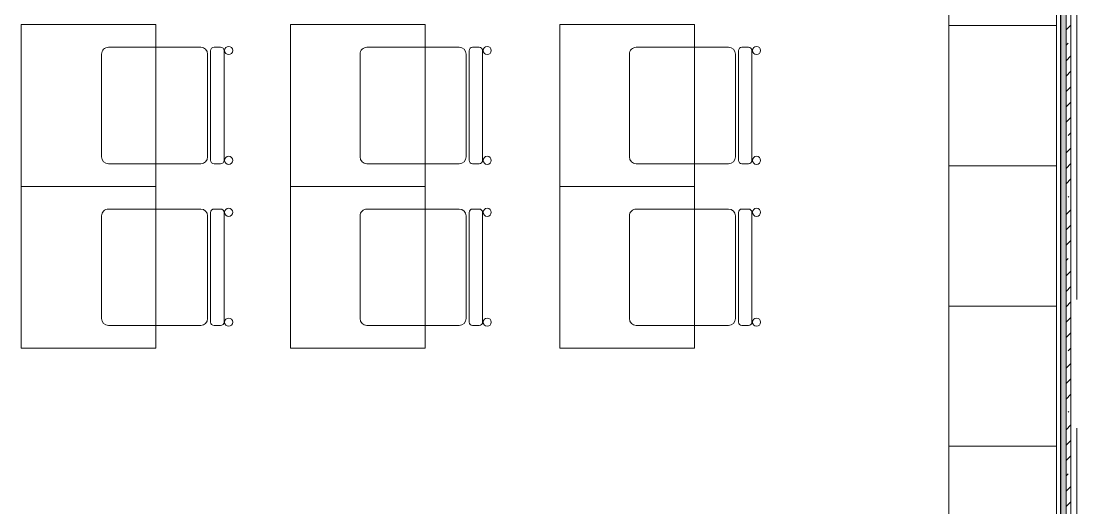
# Model space of a CAD drawing. Header units: millimetres. Extents: x -4185 to 186529, y -8553 to 29097.
# Drawn here: x 34390 to 38310, y 4108 to 5913 of the extents above; entities that cross this region are included whole.
import ezdxf

# ---------------------------------------------------------------- set-up
doc = ezdxf.new("R2010")
doc.units = ezdxf.units.MM
doc.linetypes.add('Осевая', pattern=[3175, 635, -476.25, 1587.5, -476.25])
for name, color, linetype, lineweight in [('A-DETL-GENF', 7, 'Continuous', 9), ('A-WALL', 7, 'Continuous', 9), ('I-WALL', 7, 'Continuous', 9), ('Оси-2', 7, 'Осевая', 9)]:
    doc.layers.add(name, color=color, linetype=linetype, lineweight=lineweight)
for name, color, linetype, lineweight, true_color in [('A-WALL-1', 7, 'Continuous', 9, 0x3c3c3c), ('A-WALL-FNSH-1', 7, 'Continuous', 9, 0x3c3c3c), ('I-FURN-1', 7, 'Continuous', 9, 0xf0f0f0)]:
    doc.layers.add(name, color=color, linetype=linetype, lineweight=lineweight, true_color=true_color)

# ---------------------------------------------------------------- blocks, each defined once
blk = doc.blocks.new('Стол базовый прямоугольный - 1_7а-25476368-План размещения напольных электротехнических лючков и розеток 1 этажа в осях 1-12')
at = {"layer": 'I-FURN-1'}
for p, q in [((250, 300), (-250, 300)), ((-250, 300), (-250, -300)), ((250, -300), (250, 300)), ((-250, -300), (250, -300))]:
    blk.add_line(p, q, dxfattribs=at)
blk = doc.blocks.new('Стул Breuer - 1_9а-V98-План размещения напольных электротехнических лючков и розеток 1 этажа в осях 1-12')
at = {"layer": 'I-FURN-1'}
for p, q in [((190.5, 241.3), (-190.5, 241.3)), ((-215.9, 215.9), (-215.9, 40)), ((215.9, 40), (215.9, 215.9)), ((-215.9, 40), (-215.9, -127)), ((215.9, -127), (215.9, 40)), ((-190.5, -152.4), (190.5, -152.4)), ((-215.9, -176.2), (-215.9, -200.8)), ((203.2, -163.5), (-203.2, -163.5)), ((215.9, -200.8), (215.9, -176.2)), ((-203.2, -213.5), (203.2, -213.5))]:
    blk.add_line(p, q, dxfattribs=at)
for centre, radius, start, end in [((-190.5, 215.9), 25.4, 90, 180), ((190.5, 215.9), 25.4, 0, 90), ((-190.5, -127), 25.4, 180, 270), ((190.5, -127), 25.4, 270, 360), ((-203.2, -176.2), 12.7, 90, 180), ((203.2, -176.2), 12.7, 360, 90), ((-203.5, -230.6), 15.1, 360, 180), ((-203.5, -230.6), 15.1, 180, 360), ((-203.2, -200.8), 12.7, 180, 270), ((203.7, -230.6), 15.1, 360, 180), ((203.7, -230.6), 15.1, 180, 360), ((203.2, -200.8), 12.7, 270, 360)]:
    blk.add_arc(centre, radius, start, end, dxfattribs=at)
blk = doc.blocks.new('Стул Breuer - 1_9а-25403171-План размещения напольных электротехнических лючков и розеток 1 этажа в осях 1-12')
at = {"layer": 'I-FURN-1'}
for p, q in [((190.5, 241.3), (-190.5, 241.3)), ((-215.9, 215.9), (-215.9, 0)), ((215.9, 0), (215.9, 215.9)), ((-215.9, 0), (-215.9, -127)), ((215.9, -127), (215.9, 0)), ((-190.5, -152.4), (190.5, -152.4)), ((-215.9, -176.2), (-215.9, -200.8)), ((203.2, -163.5), (-203.2, -163.5)), ((215.9, -200.8), (215.9, -176.2)), ((-203.2, -213.5), (203.2, -213.5))]:
    blk.add_line(p, q, dxfattribs=at)
for centre, radius, start, end in [((-190.5, 215.9), 25.4, 90, 180), ((190.5, 215.9), 25.4, 0, 90), ((-190.5, -127), 25.4, 180, 270), ((190.5, -127), 25.4, 270, 360), ((-203.2, -176.2), 12.7, 90, 180), ((203.2, -176.2), 12.7, 360, 90), ((-203.5, -230.6), 15.1, 360, 180), ((-203.5, -230.6), 15.1, 180, 360), ((-203.2, -200.8), 12.7, 180, 270), ((203.7, -230.6), 15.1, 360, 180), ((203.7, -230.6), 15.1, 180, 360), ((203.2, -200.8), 12.7, 270, 360)]:
    blk.add_arc(centre, radius, start, end, dxfattribs=at)
blk = doc.blocks.new('шкаф 1_112 - шкаф 1_112-V137-План размещения напольных электротехнических лючков и розеток 1 этажа в осях 1-12')
at = {"layer": 'I-FURN-1'}
for p, q in [((-400, 6070), (-400, 1073.8)), ((-400, 6070), (-400, 5375)), ((-400, 5375), (-400, 6070)), ((0, 0), (0, 6070)), ((0, 5375), (0, 6070)), ((0, 6070), (0, 5375)), ((-400, 5375), (0, 5375)), ((0, 5375), (-400, 5375)), ((-400, 5375), (-400, 4855)), ((-400, 4855), (-400, 5375)), ((-400, 5375), (0, 5375)), ((-400, 5375), (0, 5375)), ((0, 5375), (-400, 5375)), ((0, 4855), (0, 5375)), ((0, 5375), (0, 4855)), ((-400, 4855), (0, 4855)), ((-400, 4855), (0, 4855)), ((0, 4855), (-400, 4855)), ((0, 4855), (-400, 4855)), ((-400, 4855), (-400, 4335)), ((-400, 4335), (-400, 4855)), ((-400, 4855), (0, 4855)), ((0, 4335), (0, 4855)), ((0, 4855), (0, 4335)), ((-400, 4335), (0, 4335)), ((0, 4335), (-400, 4335)), ((-400, 4335), (-400, 3815)), ((-400, 3815), (-400, 4335)), ((-400, 4335), (0, 4335)), ((-400, 4335), (0, 4335)), ((0, 4335), (-400, 4335)), ((0, 3815), (0, 4335)), ((0, 4335), (0, 3815)), ((-400, 3815), (0, 3815)), ((-400, 3815), (0, 3815)), ((0, 3815), (-400, 3815)), ((0, 3815), (-400, 3815)), ((-400, 3815), (-400, 3295)), ((-400, 3295), (-400, 3815)), ((-400, 3815), (0, 3815)), ((0, 3295), (0, 3815)), ((0, 3815), (0, 3295))]:
    blk.add_line(p, q, dxfattribs=at)
blk = doc.blocks.new('DET_L_Линия разрыва - М100-30654710-План размещения напольных электротехнических лючков и розеток 1 этажа в осях 1-12')
at = {"layer": 'A-DETL-GENF'}
blk.add_line((11739.9, 0), (0, 0), dxfattribs=at)

msp = doc.modelspace()

# ---------------------------------------------------------------- hatches: boundary and pattern name
at = {"layer": 'I-WALL'}
h = msp.add_hatch(dxfattribs=at)
h.set_pattern_fill('FP_1', color=256, style=0, pattern_type=2)
h.set_pattern_definition([(45, (0, 0), (-57.02463, 57.02463), []), (45, (57.025, 0), (-57.02463, 57.02463), [100.806, -20.161, 3.353, -16.808])])
h.paths.add_polyline_path([(38287.7, 400), (38287.7, 7400), (38270, 7400), (38270, 400)])
h = msp.add_hatch(dxfattribs=at)
h.set_pattern_fill('FP_84', color=256, style=0, pattern_type=2)
h.set_pattern_definition([(0, (0, 0), (121.92, 30.48), [10.058, -81.382, 10.058, -81.382, -487.68]), (0, (0, 0), (121.92, 30.48), [-182.88, 10.058, -172.822, 10.058, -81.382, -213.36]), (0, (0, 0), (121.92, 30.48), [-457.2, 10.058, -50.902, 10.058, -142.342]), (120, (45.72, 15.24), (-87.356454, 90.345817), [10.058, -81.382, 10.058, -81.382, -487.68]), (120, (45.72, 15.24), (-87.356454, 90.345817), [-182.88, 10.058, -172.822, 10.058, -81.382, -213.36]), (120, (45.72, 15.24), (-87.356454, 90.345817), [-457.2, 10.058, -50.902, 10.058, -142.342]), (240, (60.96, 76.2), (-34.563546, -120.825817), [10.058, -81.382, 10.058, -81.382, -487.68]), (240, (60.96, 76.2), (-34.563546, -120.825817), [-182.88, 10.058, -172.822, 10.058, -81.382, -213.36]), (240, (60.96, 76.2), (-34.563546, -120.825817), [-457.2, 10.058, -50.902, 10.058, -142.342])])
h.paths.add_polyline_path([(38270, 400), (38270, 7050), (38250, 7050), (38250, 400)])

# ---------------------------------------------------------------- linework, layer by layer
at = {"layer": 'A-WALL'}
msp.add_line((38250, 420), (38250, 7050), dxfattribs=at)
at = {"layer": 'A-WALL-1'}
msp.add_line((38270, 400), (38270, 7400), dxfattribs=at)
at = {"layer": 'A-WALL-FNSH-1'}
msp.add_line((38249, 7049), (38249, 421), dxfattribs=at)
at = {"layer": 'Оси-2'}
msp.add_line((38310, 593.7), (38310, 21277.7), dxfattribs=at)

# ---------------------------------------------------------------- block references
at = {"layer": 'A-DETL-GENF', "rotation": 90.00000000000031}
msp.add_blockref('DET_L_Линия разрыва - М100-30654710-План размещения напольных электротехнических лючков и розеток 1 этажа в осях 1-12', (38287.7, -280), dxfattribs=at)
at = {"layer": 'I-FURN-1'}
for name, p in [('шкаф 1_112 - шкаф 1_112-V137-План размещения напольных электротехнических лючков и розеток 1 этажа в осях 1-12', (38234, 521.2)), ('Стол базовый прямоугольный - 1_7а-25476368-План размещения напольных электротехнических лючков и розеток 1 этажа в осях 1-12', (34640, 5600)), ('Стол базовый прямоугольный - 1_7а-25476368-План размещения напольных электротехнических лючков и розеток 1 этажа в осях 1-12', (35640, 5600)), ('Стол базовый прямоугольный - 1_7а-25476368-План размещения напольных электротехнических лючков и розеток 1 этажа в осях 1-12', (36640, 5600)), ('Стол базовый прямоугольный - 1_7а-25476368-План размещения напольных электротехнических лючков и розеток 1 этажа в осях 1-12', (34640, 5000)), ('Стол базовый прямоугольный - 1_7а-25476368-План размещения напольных электротехнических лючков и розеток 1 этажа в осях 1-12', (35640, 5000)), ('Стол базовый прямоугольный - 1_7а-25476368-План размещения напольных электротехнических лючков и розеток 1 этажа в осях 1-12', (36640, 5000))]:
    msp.add_blockref(name, p, dxfattribs=at)
at = {"layer": 'I-FURN-1', "rotation": 89.99999999999959}
for name, p in [('Стул Breuer - 1_9а-V98-План размещения напольных электротехнических лючков и розеток 1 этажа в осях 1-12', (34930, 5600)), ('Стул Breuer - 1_9а-25403171-План размещения напольных электротехнических лючков и розеток 1 этажа в осях 1-12', (35890, 5600)), ('Стул Breuer - 1_9а-25403171-План размещения напольных электротехнических лючков и розеток 1 этажа в осях 1-12', (36890, 5600)), ('Стул Breuer - 1_9а-V98-План размещения напольных электротехнических лючков и розеток 1 этажа в осях 1-12', (34930, 5000)), ('Стул Breuer - 1_9а-25403171-План размещения напольных электротехнических лючков и розеток 1 этажа в осях 1-12', (35890, 5000)), ('Стул Breuer - 1_9а-25403171-План размещения напольных электротехнических лючков и розеток 1 этажа в осях 1-12', (36890, 5000))]:
    msp.add_blockref(name, p, dxfattribs=at)

doc.saveas('drawing.dxf')
